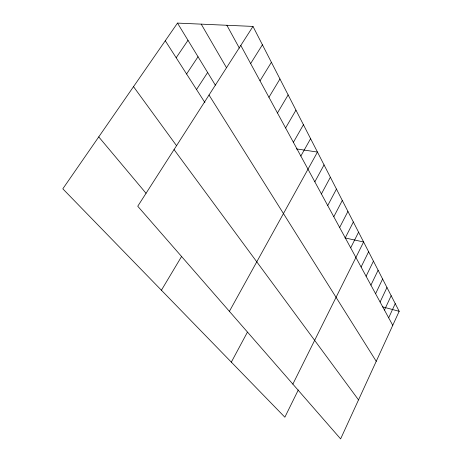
<?xml version="1.0" encoding="UTF-8"?>
<svg xmlns="http://www.w3.org/2000/svg" width="462" height="462" viewBox="0 0 462 462"><rect width="100%" height="100%" fill="white"/><g stroke="black" fill="none" stroke-linecap="round" stroke-linejoin="round"><path stroke-width="0.69" d="M252.985 26.421L399.185 311.307L340.621 438.9L137.745 206.237L252.985 26.421L177.495 23.1L62.815 188.819L284.858 417.198L298.296 389.963M388.669 317.816L395.241 303.626M384.453 310.054L391.17 295.692M380.099 302.033L386.96 287.491M375.594 293.734L382.611 279.008M370.928 285.141L378.107 270.235M366.1 276.241L373.446 261.151M361.093 267.024L368.618 251.738M292.856 384.124L363.611 241.984L344.947 237.901M350.681 247.84L358.57 232.167M345.264 237.861L353.349 221.985M339.639 227.5L347.926 211.429M333.795 216.742L342.302 200.462M327.725 205.561L336.457 189.073M321.413 193.925L330.376 177.223M231.329 362.139L247.407 332.178M314.836 181.814L324.053 164.899M229.395 311.348L317.463 152.062L296.327 148.897M300.849 156.046L310.597 138.681M293.393 142.313L303.436 124.723M285.608 127.968L295.957 110.152M277.466 112.971L288.138 94.918M161.411 290.228L181.658 256.346M268.942 97.274L279.96 78.979M260.008 80.821L271.396 62.289M250.641 63.56L262.416 44.791M196.541 89.518L207.629 72.488M186.584 73.989L198.025 56.757M176.178 57.75L187.994 40.309M382.519 306.837L399.185 311.307M98.747 136.902L146.044 193.283M174.053 149.59L358.524 399.89M133.518 86.654L176.542 145.697M165.28 40.754L204.926 102.604M209.015 95.033L376.235 361.307M177.495 23.1L215.35 85.147M201.23 24.145L226.513 67.752M226.871 25.271L239.374 48.135M240.8 45.438L392.746 325.329"/></g></svg>
